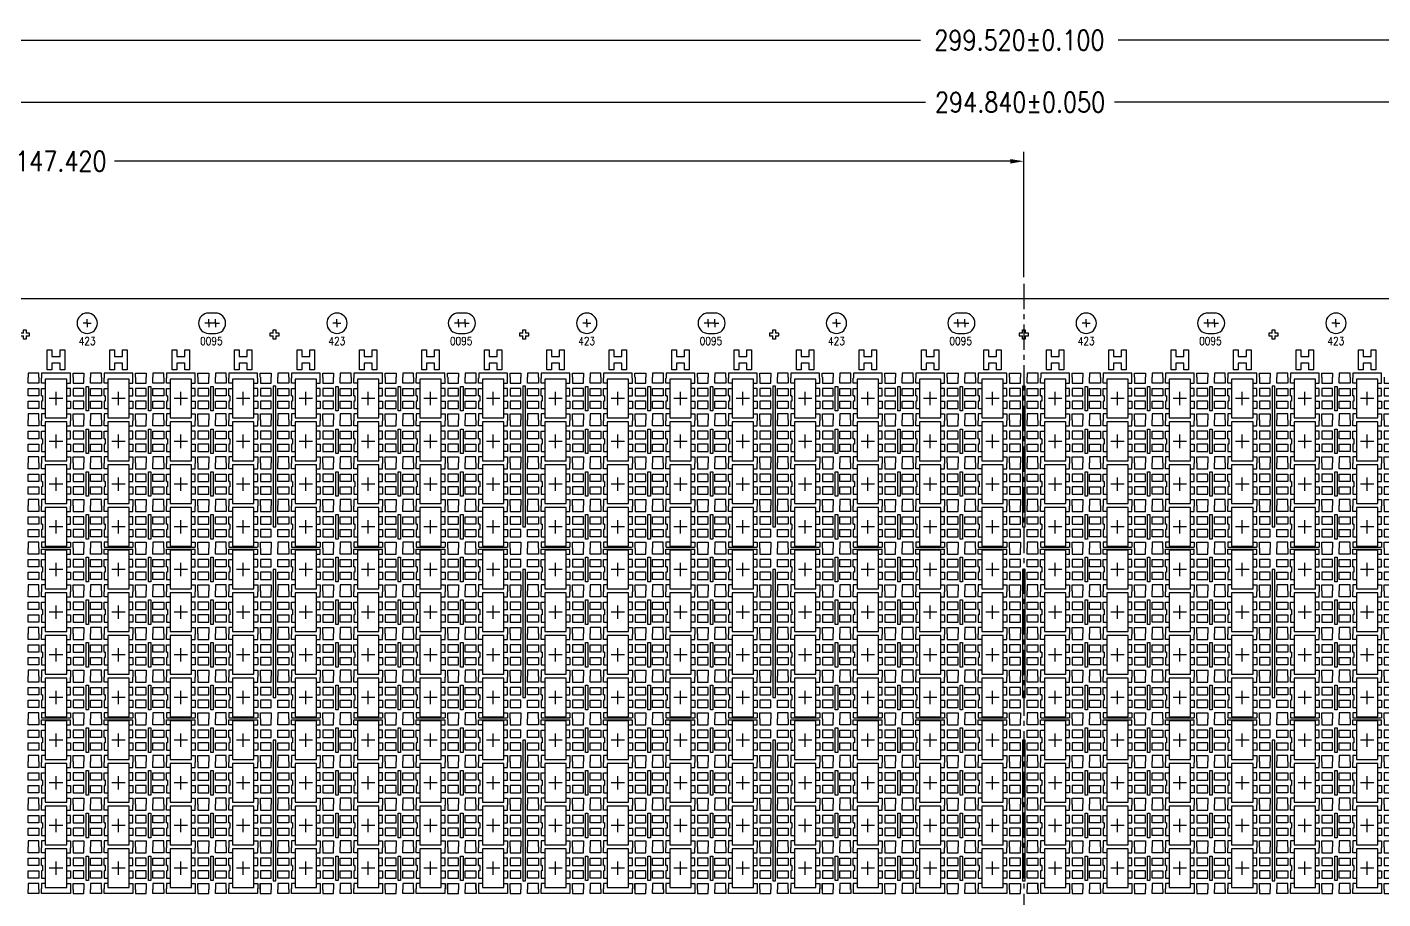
# Model space of a CAD drawing. Extents: x -578 to -250, y -99 to 32.
# Drawn here: x -486.9 to -385.3, y -33.1 to 32.2 of the extents above; entities that cross this region are included whole.
import ezdxf

# ---------------------------------------------------------------- set-up
doc = ezdxf.new("R2010")
doc.units = 0
doc.header["$LTSCALE"] = 5.080001
doc.header["$MEASUREMENT"] = 0
for name, pattern in [('CENTER', [0.6, 0.375, -0.075, 0.075, -0.075]), ('CENTER2', [1.125, 0.75, -0.125, 0.125, -0.125]), ('HIDDEN', [0.375, 0.25, -0.125])]:
    doc.linetypes.add(name, pattern=pattern)
doc.layers.get('0').update_dxf_attribs({"color": 20, "linetype": 'CONTINUOUS'})
doc.layers.get('Defpoints').update_dxf_attribs({"linetype": 'CONTINUOUS'})
for name, color, linetype in [('SH-01_CENTER', 2, 'CENTER2'), ('SH-01_DIM', 4, 'CONTINUOUS'), ('SH-01_OBJECT', 7, 'CONTINUOUS'), ('SH-01_PKG', 5, 'HIDDEN')]:
    doc.layers.add(name, color=color, linetype=linetype)
doc.styles.get("Standard").update_dxf_attribs({"font": 'simplex.shx', "width": 0.82})
doc.dimstyles.new('STANDARD$0', dxfattribs={"dimtxt": 2, "dimasz": 0.5, "dimexe": 0.18, "dimexo": 0.0625, "dimgap": 0.5, "dimtad": 0, "dimtih": 1, "dimtoh": 1, "dimlfac": 16, "dimzin": 0, "dimdsep": 46, "dimtxsty": 'STANDARD', "dimcen": 0.1, "dimadec": 0, "dimazin": 0, "dimtfac": 1, "dimtofl": 0, "dimtmove": 0, "dimatfit": 3, "dimfxl": 1, "dimtolj": 1, "dimtzin": 0, "dimarcsym": 0})

# ---------------------------------------------------------------- blocks, each defined once
blk = doc.blocks.new('*D0')
at = {"layer": 'SH-01_DIM', "color": 0, "linetype": 'ByBlock', "lineweight": -2, "transparency": 16777216}
for p, q in [((26.33, 178.35), (26.33, 198.91)), ((27.33, 198.21), (168.35, 198.21)), ((324.85, 198.21), (183.17, 198.21)), ((325.85, 178.35), (325.85, 198.91))]:
    blk.add_line(p, q, dxfattribs=at)
at = {"layer": 'SH-01_DIM', "color": 0, "transparency": 16777216}
for points in [[(27.33, 198.38), (27.33, 198.04), (26.33, 198.21)], [(324.85, 198.38), (324.85, 198.04), (325.85, 198.21)]]:
    blk.add_solid(points, dxfattribs=at)
at = {"layer": 'SH-01_DIM', "color": 0, "transparency": 16777216, "insert": (175.76, 198.21), "char_height": 1.5, "attachment_point": 5}
blk.add_mtext('\\A1;299.520±0.100', dxfattribs=at)
blk = doc.blocks.new('*D1')
at = {"layer": 'Defpoints', "color": 0, "transparency": 16777216}
for p in [(323.51, 193.56), (28.67, 171.85), (323.51, 171.85)]:
    blk.add_point(p, dxfattribs=at)
at = {"layer": 'SH-01_DIM', "color": 0, "linetype": 'ByBlock', "lineweight": -2, "transparency": 16777216}
for p, q in [((28.67, 172.35), (28.67, 194.26)), ((323.51, 172.35), (323.51, 194.26)), ((29.67, 193.56), (168.73, 193.56)), ((322.51, 193.56), (182.89, 193.56))]:
    blk.add_line(p, q, dxfattribs=at)
at = {"layer": 'SH-01_DIM', "color": 0, "transparency": 16777216}
for points in [[(29.67, 193.73), (29.67, 193.4), (28.67, 193.56)], [(322.51, 193.73), (322.51, 193.4), (323.51, 193.56)]]:
    blk.add_solid(points, dxfattribs=at)
at = {"layer": 'SH-01_DIM', "color": 0, "transparency": 16777216, "insert": (175.81, 193.56), "char_height": 1.5, "attachment_point": 5}
blk.add_mtext('\\A1;294.840±0.050', dxfattribs=at)
blk = doc.blocks.new('*D2')
at = {"layer": 'Defpoints', "color": 0, "transparency": 16777216}
for p in [(28.67, 189.14), (176.09, 179.96), (28.67, 171.85)]:
    blk.add_point(p, dxfattribs=at)
at = {"layer": 'SH-01_DIM', "color": 0, "linetype": 'ByBlock', "lineweight": -2, "transparency": 16777216}
for p, q in [((28.67, 172.35), (28.67, 189.84)), ((29.67, 189.14), (99.89, 189.14)), ((175.09, 189.14), (107.92, 189.14)), ((176.09, 180.46), (176.09, 189.84))]:
    blk.add_line(p, q, dxfattribs=at)
at = {"layer": 'SH-01_DIM', "color": 0, "transparency": 16777216}
for points in [[(29.67, 189.3), (29.67, 188.97), (28.67, 189.14)], [(175.09, 189.3), (175.09, 188.97), (176.09, 189.14)]]:
    blk.add_solid(points, dxfattribs=at)
at = {"layer": 'SH-01_DIM', "color": 0, "transparency": 16777216, "insert": (103.91, 189.14), "char_height": 1.5, "attachment_point": 5}
blk.add_mtext('\\A1;147.420', dxfattribs=at)
blk = doc.blocks.new('*U10')
at = {"layer": 'SH-01_OBJECT', "linetype": 'Continuous'}
for points in [[(-0.1, 44.7), (-0.35, 44.7), (-0.35, 44.9), (-0.1, 44.9)], [(0.1, 44.9), (0.1, 45.15), (-0.1, 45.15), (-0.1, 44.9)], [(0.1, 44.9), (0.35, 44.9), (0.35, 44.7), (0.1, 44.7)], [(-0.1, 44.7), (-0.1, 44.45), (0.1, 44.45), (0.1, 44.7)], [(-0.1, 0.1), (-0.35, 0.1), (-0.35, -0.1), (-0.1, -0.1)], [(-0.1, 0.1), (-0.1, 0.35), (0.1, 0.35), (0.1, 0.1)], [(0.1, -0.1), (0.35, -0.1), (0.35, 0.1), (0.1, 0.1)], [(0.1, -0.1), (0.1, -0.35), (-0.1, -0.35), (-0.1, -0.1)], [(-0.1, -44.7), (-0.35, -44.7), (-0.35, -44.9), (-0.1, -44.9)], [(-0.1, -44.7), (-0.1, -44.45), (0.1, -44.45), (0.1, -44.7)], [(0.1, -44.9), (0.35, -44.9), (0.35, -44.7), (0.1, -44.7)], [(0.1, -44.9), (0.1, -45.15), (-0.1, -45.15), (-0.1, -44.9)]]:
    blk.add_lwpolyline(points, dxfattribs=at)
blk = doc.blocks.new('*U11')
at = {"layer": 'SH-01_OBJECT', "color": 0, "linetype": 'ByBlock', "lineweight": -2, "transparency": 16777216}
for p in [(112.32, 0), (131.04, 0), (149.76, 0), (168.48, 0), (187.2, 0), (205.92, 0)]:
    blk.add_blockref('*U10', p, dxfattribs=at)
blk = doc.blocks.new('*U23')
at = {"layer": 'SH-01_OBJECT'}
for points in [[(-1.275, 42.225), (-1.275, 42.525), (-2.09, 42.525), (-2.09, 42.225)], [(-1.075, 42.15), (-1.075, 42.525), (1.075, 42.525), (1.075, 42.15)], [(1.275, 42.225), (1.275, 42.525), (2.09, 42.525), (2.09, 42.225)]]:
    blk.add_lwpolyline(points, dxfattribs=at)
blk = doc.blocks.new('*U24')
at = {"color": 0, "linetype": 'ByBlock', "lineweight": -2, "transparency": 16777216}
for p in [(121.68, 0), (126.36, 0), (131.04, 0), (135.72, 0), (140.4, 0), (145.08, 0), (149.76, 0), (154.44, 0), (159.12, 0), (163.8, 0), (168.48, 0), (173.16, 0), (177.84, 0), (182.52, 0), (187.2, 0), (191.88, 0), (196.56, 0), (201.24, 0), (205.92, 0), (210.6, 0), (215.28, 0), (219.96, 0)]:
    blk.add_blockref('*U23', p, dxfattribs=at)
blk = doc.blocks.new('*U27')
at = {"layer": 'SH-01_CENTER'}
for p, q in [((-0.254, 0), (-0.254, 0.3)), ((0.254, 0), (0.254, 0.3)), ((-0.254, 0), (-0.554, 0)), ((-0.254, 0), (-0.254, -0.3)), ((0.046, 0), (-0.254, 0)), ((0.254, 0), (-0.046, 0)), ((0.254, 0), (0.254, -0.3)), ((0.254, 0), (0.554, 0))]:
    blk.add_line(p, q, dxfattribs=at)
at = {"layer": 'SH-01_OBJECT', "linetype": 'Continuous'}
blk.add_lwpolyline([(-0.254, -0.762), (0.254, -0.762, 1), (0.254, 0.762), (-0.254, 0.762, 1)], format="xyb", close=True, dxfattribs=at)
blk = doc.blocks.new('*U28')
at = {"layer": 'SH-01_OBJECT', "color": 0, "linetype": 'ByBlock', "lineweight": -2, "transparency": 16777216}
for p in [(74.88, 0), (93.6, 0), (112.32, 0), (131.04, 0), (149.76, 0)]:
    blk.add_blockref('*U27', p, dxfattribs=at)
blk = doc.blocks.new('*U29')
at = {"layer": 'SH-01_CENTER'}
for q in [(-0.8075, 45.95), (-1.1075, 45.65), (-0.8075, 45.35), (-0.5075, 45.65)]:
    blk.add_line((-0.8075, 45.65), q, dxfattribs=at)
at = {"layer": 'SH-01_OBJECT', "linetype": 'Continuous'}
blk.add_circle((-0.8075, 45.65), 0.762, dxfattribs=at)
blk = doc.blocks.new('*U30')
at = {"color": 0, "linetype": 'ByBlock', "lineweight": -2, "transparency": 16777216}
for p in [(74.88, 0), (93.6, 0), (112.32, 0), (131.04, 0), (149.76, 0), (168.48, 0)]:
    blk.add_blockref('*U29', p, dxfattribs=at)
blk = doc.blocks.new('*U41')
at = {"layer": 'SH-01_OBJECT', "linetype": 'Continuous', "width": 0.82}
blk.add_text('0095', height=0.6, dxfattribs=at).set_placement((-0.902, -0.3))
blk = doc.blocks.new('*U42')
at = {"color": 0, "linetype": 'ByBlock', "lineweight": -2, "transparency": 16777216}
for p in [(74.88, 0), (93.6, 0), (112.32, 0), (131.04, 0), (149.76, 0)]:
    blk.add_blockref('*U41', p, dxfattribs=at)
blk = doc.blocks.new('*U43')
at = {"layer": 'SH-01_CENTER', "linetype": 'Continuous'}
for p, q in [((0, -0.5), (0, 0.5)), ((-0.5, 0), (0.5, 0))]:
    blk.add_line(p, q, dxfattribs=at)
at = {"layer": 'SH-01_OBJECT', "linetype": 'Continuous'}
for p, q in [((1.08, 0.2), (1, 0.2)), ((1, 0.2), (1, -0.2))]:
    blk.add_line(p, q, dxfattribs=at)
at = {"layer": 'SH-01_OBJECT'}
for points in [[(-1.28, 1.6), (-1.28, 1.15), (-2.09, 1.15), (-2.09, 1.6)], [(-0.8, 1.15), (-1.08, 1.15), (-1.08, 1.53)], [(0.8, 1.15), (1.08, 1.15), (1.08, 1.53)], [(1.28, 1.6), (1.28, 1.15), (2.09, 1.15), (2.09, 1.6)], [(-0.8, 0.2), (-1.08, 0.2), (-1.08, 0.75), (-0.8, 0.75)], [(1, 0.2), (1.08, 0.2), (1.08, 0.75), (0.8, 0.75)], [(-0.8, -0.2), (-1.08, -0.2), (-1.08, -0.75), (-0.8, -0.75)], [(1, -0.2), (1.08, -0.2), (1.08, -0.75), (0.8, -0.75)], [(-1.28, -1.6), (-1.28, -1.15), (-2.09, -1.15), (-2.09, -1.6)], [(-0.8, -1.15), (-1.08, -1.15), (-1.08, -1.53)], [(0.8, -1.15), (1.08, -1.15), (1.08, -1.53)], [(1.28, -1.6), (1.28, -1.15), (2.09, -1.15), (2.09, -1.6)]]:
    blk.add_lwpolyline(points, dxfattribs=at)
at = {"layer": 'SH-01_OBJECT', "linetype": 'Continuous'}
for points in [[(-1.28, 0.2), (-2.09, 0.2), (-2.09, 0.75), (-1.28, 0.75)], [(1.28, 0.2), (2.09, 0.2), (2.09, 0.75), (1.28, 0.75)], [(-1.28, -0.75), (-2.09, -0.75), (-2.09, -0.2), (-1.28, -0.2)], [(1.28, -0.75), (2.09, -0.75), (2.09, -0.2), (1.28, -0.2)]]:
    blk.add_lwpolyline(points, close=True, dxfattribs=at)
at = {"layer": 'SH-01_PKG'}
blk.add_lwpolyline([(0.8, 1.45), (0.8, -1.45), (-0.8, -1.45), (-0.8, 1.45), (0.8, 1.45)], dxfattribs=at)
at = {"layer": 'SH-01_PKG', "linetype": 'ByBlock'}
blk.add_lwpolyline([(0.8, 1.45), (0.8, -1.45), (-0.8, -1.45), (-0.8, 1.45), (0.8, 1.45)], dxfattribs=at)
blk = doc.blocks.new('*U44')
at = {"layer": 'SH-01_OBJECT', "color": 0, "linetype": 'ByBlock', "lineweight": -2, "transparency": 16777216}
for p in [(121.68, 35.2), (126.36, 35.2), (131.04, 35.2), (135.72, 35.2), (140.4, 35.2), (145.08, 35.2), (149.76, 35.2), (154.44, 35.2), (159.12, 35.2), (163.8, 35.2), (168.48, 35.2), (173.16, 35.2), (177.84, 35.2), (182.52, 35.2), (187.2, 35.2), (191.88, 35.2), (196.56, 35.2), (201.24, 35.2), (205.92, 35.2), (210.6, 35.2), (215.28, 35.2), (219.96, 35.2), (121.68, 32), (126.36, 32), (131.04, 32), (135.72, 32), (140.4, 32), (145.08, 32), (149.76, 32), (154.44, 32), (159.12, 32), (163.8, 32), (168.48, 32), (173.16, 32), (177.84, 32), (182.52, 32), (187.2, 32), (191.88, 32), (196.56, 32), (201.24, 32), (205.92, 32), (210.6, 32), (215.28, 32), (219.96, 32), (121.68, 28.8), (126.36, 28.8), (131.04, 28.8), (135.72, 28.8), (140.4, 28.8), (145.08, 28.8), (149.76, 28.8), (154.44, 28.8), (159.12, 28.8), (163.8, 28.8), (168.48, 28.8), (173.16, 28.8), (177.84, 28.8), (182.52, 28.8), (187.2, 28.8), (191.88, 28.8), (196.56, 28.8), (201.24, 28.8), (205.92, 28.8), (210.6, 28.8), (215.28, 28.8), (219.96, 28.8), (121.68, 25.6), (126.36, 25.6), (131.04, 25.6), (135.72, 25.6), (140.4, 25.6), (145.08, 25.6), (149.76, 25.6), (154.44, 25.6), (159.12, 25.6), (163.8, 25.6), (168.48, 25.6), (173.16, 25.6), (177.84, 25.6), (182.52, 25.6), (187.2, 25.6), (191.88, 25.6), (196.56, 25.6), (201.24, 25.6), (205.92, 25.6), (210.6, 25.6), (215.28, 25.6), (219.96, 25.6), (121.68, 22.4), (126.36, 22.4), (131.04, 22.4), (135.72, 22.4), (140.4, 22.4), (145.08, 22.4), (149.76, 22.4), (154.44, 22.4), (159.12, 22.4), (163.8, 22.4), (168.48, 22.4), (173.16, 22.4), (177.84, 22.4), (182.52, 22.4), (187.2, 22.4), (191.88, 22.4), (196.56, 22.4), (201.24, 22.4), (205.92, 22.4), (210.6, 22.4), (215.28, 22.4), (219.96, 22.4), (121.68, 19.2), (126.36, 19.2), (131.04, 19.2), (135.72, 19.2), (140.4, 19.2), (145.08, 19.2), (149.76, 19.2), (154.44, 19.2), (159.12, 19.2), (163.8, 19.2), (168.48, 19.2), (173.16, 19.2), (177.84, 19.2), (182.52, 19.2), (187.2, 19.2), (191.88, 19.2), (196.56, 19.2), (201.24, 19.2), (205.92, 19.2), (210.6, 19.2), (215.28, 19.2), (219.96, 19.2), (121.68, 16), (126.36, 16), (131.04, 16), (135.72, 16), (140.4, 16), (145.08, 16), (149.76, 16), (154.44, 16), (159.12, 16), (163.8, 16), (168.48, 16), (173.16, 16), (177.84, 16), (182.52, 16), (187.2, 16), (191.88, 16), (196.56, 16), (201.24, 16), (205.92, 16), (210.6, 16), (215.28, 16), (219.96, 16), (121.68, 12.8), (126.36, 12.8), (131.04, 12.8), (135.72, 12.8), (140.4, 12.8), (145.08, 12.8), (149.76, 12.8), (154.44, 12.8), (159.12, 12.8), (163.8, 12.8), (168.48, 12.8), (173.16, 12.8), (177.84, 12.8), (182.52, 12.8), (187.2, 12.8), (191.88, 12.8), (196.56, 12.8), (201.24, 12.8), (205.92, 12.8), (210.6, 12.8), (215.28, 12.8), (219.96, 12.8), (121.68, 9.6), (126.36, 9.6), (131.04, 9.6), (135.72, 9.6), (140.4, 9.6), (145.08, 9.6), (149.76, 9.6), (154.44, 9.6), (159.12, 9.6), (163.8, 9.6), (168.48, 9.6), (173.16, 9.6), (177.84, 9.6), (182.52, 9.6), (187.2, 9.6), (191.88, 9.6), (196.56, 9.6), (201.24, 9.6), (205.92, 9.6), (210.6, 9.6), (215.28, 9.6), (219.96, 9.6), (121.68, 6.4), (126.36, 6.4), (131.04, 6.4), (135.72, 6.4), (140.4, 6.4), (145.08, 6.4), (149.76, 6.4), (154.44, 6.4), (159.12, 6.4), (163.8, 6.4), (168.48, 6.4), (173.16, 6.4), (177.84, 6.4), (182.52, 6.4), (187.2, 6.4), (191.88, 6.4), (196.56, 6.4), (201.24, 6.4), (205.92, 6.4), (210.6, 6.4), (215.28, 6.4), (219.96, 6.4), (121.68, 3.2), (126.36, 3.2), (131.04, 3.2), (135.72, 3.2), (140.4, 3.2), (145.08, 3.2), (149.76, 3.2), (154.44, 3.2), (159.12, 3.2), (163.8, 3.2), (168.48, 3.2), (173.16, 3.2), (177.84, 3.2), (182.52, 3.2), (187.2, 3.2), (191.88, 3.2), (196.56, 3.2), (201.24, 3.2), (205.92, 3.2), (210.6, 3.2), (215.28, 3.2), (219.96, 3.2), (121.68, 0), (126.36, 0), (131.04, 0), (135.72, 0), (140.4, 0), (145.08, 0), (149.76, 0), (154.44, 0), (159.12, 0), (163.8, 0), (168.48, 0), (173.16, 0), (177.84, 0), (182.52, 0), (187.2, 0), (191.88, 0), (196.56, 0), (201.24, 0), (205.92, 0), (210.6, 0), (215.28, 0), (219.96, 0)]:
    blk.add_blockref('*U43', p, dxfattribs=at)
blk = doc.blocks.new('*U45')
at = {"layer": 'SH-01_OBJECT', "linetype": 'Continuous'}
for p, q in [((-1.075, 0.075), (1.075, 0.075)), ((-1.075, -0.075), (1.075, -0.075))]:
    blk.add_line(p, q, dxfattribs=at)
blk = doc.blocks.new('*U46')
at = {"layer": 'SH-01_OBJECT', "color": 0, "linetype": 'ByBlock', "lineweight": -2, "transparency": 16777216}
for p in [(74.88, 0), (79.56, 0), (84.24, 0), (88.92, 0), (93.6, 0), (98.28, 0), (102.96, 0), (107.64, 0), (112.32, 0), (117, 0), (121.68, 0), (126.36, 0), (131.04, 0), (135.72, 0), (140.4, 0), (145.08, 0), (149.76, 0), (154.44, 0), (159.12, 0), (163.8, 0), (168.48, 0), (173.16, 0)]:
    blk.add_blockref('*U45', p, dxfattribs=at)
blk = doc.blocks.new('*U49')
at = {"layer": 'SH-01_OBJECT', "linetype": 'Continuous'}
for p, q in [((-1.075, 0.075), (1.075, 0.075)), ((-1.075, -0.075), (1.075, -0.075))]:
    blk.add_line(p, q, dxfattribs=at)
blk = doc.blocks.new('*U50')
at = {"layer": 'SH-01_OBJECT', "color": 0, "linetype": 'ByBlock', "lineweight": -2, "transparency": 16777216}
for p in [(74.88, 0), (79.56, 0), (84.24, 0), (88.92, 0), (93.6, 0), (98.28, 0), (102.96, 0), (107.64, 0), (112.32, 0), (117, 0), (121.68, 0), (126.36, 0), (131.04, 0), (135.72, 0), (140.4, 0), (145.08, 0), (149.76, 0), (154.44, 0), (159.12, 0), (163.8, 0), (168.48, 0), (173.16, 0)]:
    blk.add_blockref('*U49', p, dxfattribs=at)
blk = doc.blocks.new('*U47')
at = {"layer": 'SH-01_OBJECT', "linetype": 'Continuous'}
for p, q in [((-1.08, 16.07), (-1.08, 15.93)), ((1.08, 16.07), (1.08, 15.93)), ((-1.08, 12.87), (-1.08, 12.73)), ((1.08, 12.87), (1.08, 12.73)), ((-1.08, 9.67), (-1.08, 9.53)), ((1.08, 9.67), (1.08, 9.53)), ((-1.08, 3.27), (-1.08, 3.13)), ((1.08, 3.27), (1.08, 3.13)), ((-1.08, 0.07), (-1.08, -0.07)), ((1.08, 0.07), (1.08, -0.07)), ((-1.08, -3.13), (-1.08, -3.27)), ((1.08, -3.13), (1.08, -3.27)), ((-1.08, -9.53), (-1.08, -9.68)), ((1.08, -9.53), (1.08, -9.68)), ((-1.08, -12.73), (-1.08, -12.87)), ((1.08, -12.73), (1.08, -12.87)), ((-1.08, -15.93), (-1.08, -16.07)), ((1.08, -15.93), (1.08, -16.07))]:
    blk.add_line(p, q, dxfattribs=at)
blk = doc.blocks.new('*U48')
at = {"layer": 'SH-01_OBJECT', "color": 0, "linetype": 'ByBlock', "lineweight": -2, "transparency": 16777216}
for p in [(74.88, 0), (79.56, 0), (84.24, 0), (88.92, 0), (93.6, 0), (98.28, 0), (102.96, 0), (107.64, 0), (112.32, 0), (117, 0), (121.68, 0), (126.36, 0), (131.04, 0), (135.72, 0), (140.4, 0), (145.08, 0), (149.76, 0), (154.44, 0), (159.12, 0), (163.8, 0), (168.48, 0), (173.16, 0)]:
    blk.add_blockref('*U47', p, dxfattribs=at)
blk = doc.blocks.new('*U51')
at = {"layer": 'SH-01_OBJECT', "linetype": 'Continuous'}
for points in [[(-4.77, 18.52), (-4.59, 18.52), (-4.59, 16.68), (-4.77, 16.68)], [(-0.09, 18.52), (0.09, 18.52), (0.09, 16.68), (-0.09, 16.68)], [(4.59, 18.52), (4.77, 18.52), (4.77, 16.68), (4.59, 16.68)], [(-4.77, 15.32), (-4.59, 15.32), (-4.59, 13.48), (-4.77, 13.48)], [(-0.09, 15.32), (0.09, 15.32), (0.09, 13.48), (-0.09, 13.48)], [(4.59, 15.32), (4.77, 15.32), (4.77, 13.48), (4.59, 13.48)], [(-4.77, 12.12), (-4.59, 12.12), (-4.59, 10.28), (-4.77, 10.28)], [(-0.09, 12.12), (0.09, 12.12), (0.09, 10.28), (-0.09, 10.28)], [(4.59, 12.12), (4.77, 12.12), (4.77, 10.28), (4.59, 10.28)], [(-4.77, 8.92), (-4.59, 8.92), (-4.59, 7.08), (-4.77, 7.08)], [(-0.09, 8.92), (0.09, 8.92), (0.09, 7.08), (-0.09, 7.08)], [(4.59, 8.92), (4.77, 8.92), (4.77, 7.08), (4.59, 7.08)], [(-4.77, 5.72), (-4.59, 5.72), (-4.59, 3.88), (-4.77, 3.88)], [(-0.09, 5.72), (0.09, 5.72), (0.09, 3.88), (-0.09, 3.88)], [(4.59, 5.72), (4.77, 5.72), (4.77, 3.88), (4.59, 3.88)], [(-4.77, 2.52), (-4.59, 2.52), (-4.59, 0.68), (-4.77, 0.68)], [(-0.09, 2.52), (0.09, 2.52), (0.09, 0.68), (-0.09, 0.68)], [(4.59, 2.52), (4.77, 2.52), (4.77, 0.68), (4.59, 0.68)], [(-4.77, -0.68), (-4.59, -0.68), (-4.59, -2.52), (-4.77, -2.52)], [(-0.09, -0.68), (0.09, -0.68), (0.09, -2.52), (-0.09, -2.52)], [(4.59, -0.68), (4.77, -0.68), (4.77, -2.52), (4.59, -2.52)], [(-4.77, -3.88), (-4.59, -3.88), (-4.59, -5.72), (-4.77, -5.72)], [(-0.09, -3.88), (0.09, -3.88), (0.09, -5.72), (-0.09, -5.72)], [(4.59, -3.88), (4.77, -3.88), (4.77, -5.72), (4.59, -5.72)], [(-4.77, -7.08), (-4.59, -7.08), (-4.59, -8.92), (-4.77, -8.92)], [(-0.09, -7.08), (0.09, -7.08), (0.09, -8.92), (-0.09, -8.92)], [(4.59, -7.08), (4.77, -7.08), (4.77, -8.92), (4.59, -8.92)], [(-4.77, -10.28), (-4.59, -10.28), (-4.59, -12.12), (-4.77, -12.12)], [(-0.09, -10.28), (0.09, -10.28), (0.09, -12.12), (-0.09, -12.12)], [(4.59, -10.28), (4.77, -10.28), (4.77, -12.12), (4.59, -12.12)], [(-4.77, -13.48), (-4.59, -13.48), (-4.59, -15.32), (-4.77, -15.32)], [(-0.09, -13.48), (0.09, -13.48), (0.09, -15.32), (-0.09, -15.32)], [(4.59, -13.48), (4.77, -13.48), (4.77, -15.32), (4.59, -15.32)], [(-4.77, -16.68), (-4.59, -16.68), (-4.59, -18.52), (-4.77, -18.52)], [(-0.09, -16.68), (0.09, -16.68), (0.09, -18.52), (-0.09, -18.52)], [(4.59, -16.68), (4.77, -16.68), (4.77, -18.52), (4.59, -18.52)]]:
    blk.add_lwpolyline(points, close=True, dxfattribs=at)
blk = doc.blocks.new('*U52')
at = {"layer": 'SH-01_OBJECT', "color": 0, "linetype": 'ByBlock', "lineweight": -2, "transparency": 16777216}
for p in [(74.88, 0), (93.6, 0), (112.32, 0), (131.04, 0), (149.76, 0), (168.48, 0)]:
    blk.add_blockref('*U51', p, dxfattribs=at)
blk = doc.blocks.new('*U53')
at = {"layer": 'SH-01_OBJECT', "linetype": 'Continuous', "width": 0.82}
blk.add_text('423', height=0.6, dxfattribs=at).set_placement((-0.63, -0.3))
blk = doc.blocks.new('*U54')
at = {"color": 0, "linetype": 'ByBlock', "lineweight": -2, "transparency": 16777216}
for p in [(74.88, 0), (93.6, 0), (112.32, 0), (131.04, 0), (149.76, 0), (168.48, 0)]:
    blk.add_blockref('*U53', p, dxfattribs=at)
blk = doc.blocks.new('*U55')
at = {"layer": 'SH-01_OBJECT'}
for points in [[(-0.1, 40.925), (-0.1, 30.4), (0.1, 30.4), (0.1, 40.925)], [(0.1, 40.925), (-0.1, 40.925)], [(-0.1, -40.925), (-0.1, -30.4), (0.1, -30.4), (0.1, -40.925)], [(0.1, -40.925), (-0.1, -40.925)]]:
    blk.add_lwpolyline(points, dxfattribs=at)
for points in [[(0.1, 27.2), (-0.1, 27.2), (-0.1, 17.6), (0.1, 17.6)], [(0.1, 14.4), (-0.1, 14.4), (-0.1, 3.85), (0.1, 3.85)], [(0.1, -14.4), (-0.1, -14.4), (-0.1, -3.85), (0.1, -3.85)], [(0.1, -27.2), (-0.1, -27.2), (-0.1, -17.6), (0.1, -17.6)]]:
    blk.add_lwpolyline(points, close=True, dxfattribs=at)
blk = doc.blocks.new('*U56')
at = {"color": 0, "linetype": 'ByBlock', "lineweight": -2, "transparency": 16777216}
for p in [(74.88, 0), (93.6, 0), (112.32, 0), (131.04, 0), (149.76, 0)]:
    blk.add_blockref('*U55', p, dxfattribs=at)
blk = doc.blocks.new('*U57')
at = {"layer": 'SH-01_OBJECT'}
blk.add_lwpolyline([(-0.65, -0.75), (-0.3, -0.75), (-0.3, -0.25), (0.3, -0.25), (0.3, -0.75), (0.65, -0.75), (0.65, 0.75), (0.3, 0.75), (0.3, 0.25), (-0.3, 0.25), (-0.3, 0.75), (-0.65, 0.75)], close=True, dxfattribs=at)
blk = doc.blocks.new('*U58')
at = {"color": 0, "linetype": 'ByBlock', "lineweight": -2, "transparency": 16777216}
for p in [(74.88, 0), (79.56, 0), (84.24, 0), (88.92, 0), (93.6, 0), (98.28, 0), (102.96, 0), (107.64, 0), (112.32, 0), (117, 0), (121.68, 0), (126.36, 0), (131.04, 0), (135.72, 0), (140.4, 0), (145.08, 0), (149.76, 0), (154.44, 0), (159.12, 0), (163.8, 0), (168.48, 0), (173.16, 0)]:
    blk.add_blockref('*U57', p, dxfattribs=at)

msp = doc.modelspace()

# ---------------------------------------------------------------- linework, layer by layer
at = {"layer": 'SH-01_CENTER', "linetype": 'CENTER'}
msp.add_line((-412.2113, 12.9834), (-412.2113, -84.2497), dxfattribs=at)
at = {"layer": 'SH-01_OBJECT'}
for points in [[(-561.9713, 9.5168), (-561.9713, 10.8668), (-560.9713, 11.8668), (-263.4513, 11.8668), (-262.4513, 10.8668), (-262.4513, 9.5168)], [(-486.0263, 5.9668), (-486.0263, 6.2668), (-486.8413, 6.2668), (-486.8413, 5.9668)], [(-483.6763, 5.8918), (-483.6763, 6.2668), (-485.8263, 6.2668), (-485.8263, 5.8918)], [(-483.4763, 5.9668), (-483.4763, 6.2668), (-482.6613, 6.2668), (-482.6613, 5.9668)], [(-481.3463, 5.9668), (-481.3463, 6.2668), (-482.1613, 6.2668), (-482.1613, 5.9668)], [(-478.9963, 5.8918), (-478.9963, 6.2668), (-481.1463, 6.2668), (-481.1463, 5.8918)], [(-478.7963, 5.9668), (-478.7963, 6.2668), (-477.9813, 6.2668), (-477.9813, 5.9668)], [(-476.6663, 5.9668), (-476.6663, 6.2668), (-477.4813, 6.2668), (-477.4813, 5.9668)], [(-474.3163, 5.8918), (-474.3163, 6.2668), (-476.4663, 6.2668), (-476.4663, 5.8918)], [(-474.1163, 5.9668), (-474.1163, 6.2668), (-473.3013, 6.2668), (-473.3013, 5.9668)], [(-471.9863, 5.9668), (-471.9863, 6.2668), (-472.8013, 6.2668), (-472.8013, 5.9668)], [(-469.6363, 5.8918), (-469.6363, 6.2668), (-471.7863, 6.2668), (-471.7863, 5.8918)], [(-469.4363, 5.9668), (-469.4363, 6.2668), (-468.6213, 6.2668), (-468.6213, 5.9668)], [(-467.3063, 5.9668), (-467.3063, 6.2668), (-468.1213, 6.2668), (-468.1213, 5.9668)], [(-464.9563, 5.8918), (-464.9563, 6.2668), (-467.1063, 6.2668), (-467.1063, 5.8918)], [(-464.7563, 5.9668), (-464.7563, 6.2668), (-463.9413, 6.2668), (-463.9413, 5.9668)], [(-462.6263, 5.9668), (-462.6263, 6.2668), (-463.4413, 6.2668), (-463.4413, 5.9668)], [(-460.2763, 5.8918), (-460.2763, 6.2668), (-462.4263, 6.2668), (-462.4263, 5.8918)], [(-460.0763, 5.9668), (-460.0763, 6.2668), (-459.2613, 6.2668), (-459.2613, 5.9668)], [(-457.9463, 5.9668), (-457.9463, 6.2668), (-458.7613, 6.2668), (-458.7613, 5.9668)], [(-455.5963, 5.8918), (-455.5963, 6.2668), (-457.7463, 6.2668), (-457.7463, 5.8918)], [(-455.3963, 5.9668), (-455.3963, 6.2668), (-454.5813, 6.2668), (-454.5813, 5.9668)], [(-453.2663, 5.9668), (-453.2663, 6.2668), (-454.0813, 6.2668), (-454.0813, 5.9668)], [(-450.9163, 5.8918), (-450.9163, 6.2668), (-453.0663, 6.2668), (-453.0663, 5.8918)], [(-450.7163, 5.9668), (-450.7163, 6.2668), (-449.9013, 6.2668), (-449.9013, 5.9668)], [(-448.5863, 5.9668), (-448.5863, 6.2668), (-449.4013, 6.2668), (-449.4013, 5.9668)], [(-446.2363, 5.8918), (-446.2363, 6.2668), (-448.3863, 6.2668), (-448.3863, 5.8918)], [(-446.0363, 5.9668), (-446.0363, 6.2668), (-445.2213, 6.2668), (-445.2213, 5.9668)], [(-443.9063, 5.9668), (-443.9063, 6.2668), (-444.7213, 6.2668), (-444.7213, 5.9668)], [(-441.5563, 5.8918), (-441.5563, 6.2668), (-443.7063, 6.2668), (-443.7063, 5.8918)], [(-441.3563, 5.9668), (-441.3563, 6.2668), (-440.5413, 6.2668), (-440.5413, 5.9668)], [(-439.2263, 5.9668), (-439.2263, 6.2668), (-440.0413, 6.2668), (-440.0413, 5.9668)], [(-436.8763, 5.8918), (-436.8763, 6.2668), (-439.0263, 6.2668), (-439.0263, 5.8918)], [(-436.6763, 5.9668), (-436.6763, 6.2668), (-435.8613, 6.2668), (-435.8613, 5.9668)], [(-434.5463, 5.9668), (-434.5463, 6.2668), (-435.3613, 6.2668), (-435.3613, 5.9668)], [(-432.1963, 5.8918), (-432.1963, 6.2668), (-434.3463, 6.2668), (-434.3463, 5.8918)], [(-431.9963, 5.9668), (-431.9963, 6.2668), (-431.1813, 6.2668), (-431.1813, 5.9668)], [(-429.8663, 5.9668), (-429.8663, 6.2668), (-430.6813, 6.2668), (-430.6813, 5.9668)], [(-427.5163, 5.8918), (-427.5163, 6.2668), (-429.6663, 6.2668), (-429.6663, 5.8918)], [(-427.3163, 5.9668), (-427.3163, 6.2668), (-426.5013, 6.2668), (-426.5013, 5.9668)], [(-425.1863, 5.9668), (-425.1863, 6.2668), (-426.0013, 6.2668), (-426.0013, 5.9668)], [(-422.8363, 5.8918), (-422.8363, 6.2668), (-424.9863, 6.2668), (-424.9863, 5.8918)], [(-422.6363, 5.9668), (-422.6363, 6.2668), (-421.8213, 6.2668), (-421.8213, 5.9668)], [(-420.5063, 5.9668), (-420.5063, 6.2668), (-421.3213, 6.2668), (-421.3213, 5.9668)], [(-418.1563, 5.8918), (-418.1563, 6.2668), (-420.3063, 6.2668), (-420.3063, 5.8918)], [(-417.9563, 5.9668), (-417.9563, 6.2668), (-417.1413, 6.2668), (-417.1413, 5.9668)], [(-415.8263, 5.9668), (-415.8263, 6.2668), (-416.6413, 6.2668), (-416.6413, 5.9668)], [(-413.4763, 5.8918), (-413.4763, 6.2668), (-415.6263, 6.2668), (-415.6263, 5.8918)], [(-413.2763, 5.9668), (-413.2763, 6.2668), (-412.4613, 6.2668), (-412.4613, 5.9668)], [(-411.1463, 5.9668), (-411.1463, 6.2668), (-411.9613, 6.2668), (-411.9613, 5.9668)], [(-408.7963, 5.8918), (-408.7963, 6.2668), (-410.9463, 6.2668), (-410.9463, 5.8918)], [(-408.5963, 5.9668), (-408.5963, 6.2668), (-407.7813, 6.2668), (-407.7813, 5.9668)], [(-406.4663, 5.9668), (-406.4663, 6.2668), (-407.2813, 6.2668), (-407.2813, 5.9668)], [(-404.1163, 5.8918), (-404.1163, 6.2668), (-406.2663, 6.2668), (-406.2663, 5.8918)], [(-403.9163, 5.9668), (-403.9163, 6.2668), (-403.1013, 6.2668), (-403.1013, 5.9668)], [(-401.7863, 5.9668), (-401.7863, 6.2668), (-402.6013, 6.2668), (-402.6013, 5.9668)], [(-399.4363, 5.8918), (-399.4363, 6.2668), (-401.5863, 6.2668), (-401.5863, 5.8918)], [(-399.2363, 5.9668), (-399.2363, 6.2668), (-398.4213, 6.2668), (-398.4213, 5.9668)], [(-397.1063, 5.9668), (-397.1063, 6.2668), (-397.9213, 6.2668), (-397.9213, 5.9668)], [(-394.7563, 5.8918), (-394.7563, 6.2668), (-396.9063, 6.2668), (-396.9063, 5.8918)], [(-394.5563, 5.9668), (-394.5563, 6.2668), (-393.7413, 6.2668), (-393.7413, 5.9668)], [(-392.4263, 5.9668), (-392.4263, 6.2668), (-393.2413, 6.2668), (-393.2413, 5.9668)], [(-390.0763, 5.8918), (-390.0763, 6.2668), (-392.2263, 6.2668), (-392.2263, 5.8918)], [(-389.8763, 5.9668), (-389.8763, 6.2668), (-389.0613, 6.2668), (-389.0613, 5.9668)], [(-387.7463, 5.9668), (-387.7463, 6.2668), (-388.5613, 6.2668), (-388.5613, 5.9668)], [(-385.3963, 5.8918), (-385.3963, 6.2668), (-387.5463, 6.2668), (-387.5463, 5.8918)], [(-486.0263, -32.4332), (-486.0263, -31.9832), (-486.8413, -31.9832), (-486.8413, -32.4332)], [(-483.4763, -32.4332), (-483.4763, -31.9832), (-482.6613, -31.9832), (-482.6613, -32.4332)], [(-481.3463, -32.4332), (-481.3463, -31.9832), (-482.1613, -31.9832), (-482.1613, -32.4332)], [(-478.7963, -32.4332), (-478.7963, -31.9832), (-477.9813, -31.9832), (-477.9813, -32.4332)], [(-476.6663, -32.4332), (-476.6663, -31.9832), (-477.4813, -31.9832), (-477.4813, -32.4332)], [(-474.1163, -32.4332), (-474.1163, -31.9832), (-473.3013, -31.9832), (-473.3013, -32.4332)], [(-471.9863, -32.4332), (-471.9863, -31.9832), (-472.8013, -31.9832), (-472.8013, -32.4332)], [(-469.4363, -32.4332), (-469.4363, -31.9832), (-468.6213, -31.9832), (-468.6213, -32.4332)], [(-467.3063, -32.4332), (-467.3063, -31.9832), (-468.1213, -31.9832), (-468.1213, -32.4332)], [(-464.7563, -32.4332), (-464.7563, -31.9832), (-463.9413, -31.9832), (-463.9413, -32.4332)], [(-462.6263, -32.4332), (-462.6263, -31.9832), (-463.4413, -31.9832), (-463.4413, -32.4332)], [(-460.0763, -32.4332), (-460.0763, -31.9832), (-459.2613, -31.9832), (-459.2613, -32.4332)], [(-457.9463, -32.4332), (-457.9463, -31.9832), (-458.7613, -31.9832), (-458.7613, -32.4332)], [(-455.3963, -32.4332), (-455.3963, -31.9832), (-454.5813, -31.9832), (-454.5813, -32.4332)], [(-453.2663, -32.4332), (-453.2663, -31.9832), (-454.0813, -31.9832), (-454.0813, -32.4332)], [(-450.7163, -32.4332), (-450.7163, -31.9832), (-449.9013, -31.9832), (-449.9013, -32.4332)], [(-448.5863, -32.4332), (-448.5863, -31.9832), (-449.4013, -31.9832), (-449.4013, -32.4332)], [(-446.0363, -32.4332), (-446.0363, -31.9832), (-445.2213, -31.9832), (-445.2213, -32.4332)], [(-443.9063, -32.4332), (-443.9063, -31.9832), (-444.7213, -31.9832), (-444.7213, -32.4332)], [(-441.3563, -32.4332), (-441.3563, -31.9832), (-440.5413, -31.9832), (-440.5413, -32.4332)], [(-439.2263, -32.4332), (-439.2263, -31.9832), (-440.0413, -31.9832), (-440.0413, -32.4332)], [(-436.6763, -32.4332), (-436.6763, -31.9832), (-435.8613, -31.9832), (-435.8613, -32.4332)], [(-434.5463, -32.4332), (-434.5463, -31.9832), (-435.3613, -31.9832), (-435.3613, -32.4332)], [(-431.9963, -32.4332), (-431.9963, -31.9832), (-431.1813, -31.9832), (-431.1813, -32.4332)], [(-429.8663, -32.4332), (-429.8663, -31.9832), (-430.6813, -31.9832), (-430.6813, -32.4332)], [(-427.3163, -32.4332), (-427.3163, -31.9832), (-426.5013, -31.9832), (-426.5013, -32.4332)], [(-425.1863, -32.4332), (-425.1863, -31.9832), (-426.0013, -31.9832), (-426.0013, -32.4332)], [(-422.6363, -32.4332), (-422.6363, -31.9832), (-421.8213, -31.9832), (-421.8213, -32.4332)], [(-420.5063, -32.4332), (-420.5063, -31.9832), (-421.3213, -31.9832), (-421.3213, -32.4332)], [(-417.9563, -32.4332), (-417.9563, -31.9832), (-417.1413, -31.9832), (-417.1413, -32.4332)], [(-415.8263, -32.4332), (-415.8263, -31.9832), (-416.6413, -31.9832), (-416.6413, -32.4332)], [(-413.2763, -32.4332), (-413.2763, -31.9832), (-412.4613, -31.9832), (-412.4613, -32.4332)], [(-411.1463, -32.4332), (-411.1463, -31.9832), (-411.9613, -31.9832), (-411.9613, -32.4332)], [(-408.5963, -32.4332), (-408.5963, -31.9832), (-407.7813, -31.9832), (-407.7813, -32.4332)], [(-406.4663, -32.4332), (-406.4663, -31.9832), (-407.2813, -31.9832), (-407.2813, -32.4332)], [(-403.9163, -32.4332), (-403.9163, -31.9832), (-403.1013, -31.9832), (-403.1013, -32.4332)], [(-401.7863, -32.4332), (-401.7863, -31.9832), (-402.6013, -31.9832), (-402.6013, -32.4332)], [(-399.2363, -32.4332), (-399.2363, -31.9832), (-398.4213, -31.9832), (-398.4213, -32.4332)], [(-397.1063, -32.4332), (-397.1063, -31.9832), (-397.9213, -31.9832), (-397.9213, -32.4332)], [(-394.5563, -32.4332), (-394.5563, -31.9832), (-393.7413, -31.9832), (-393.7413, -32.4332)], [(-392.4263, -32.4332), (-392.4263, -31.9832), (-393.2413, -31.9832), (-393.2413, -32.4332)], [(-389.8763, -32.4332), (-389.8763, -31.9832), (-389.0613, -31.9832), (-389.0613, -32.4332)], [(-387.7463, -32.4332), (-387.7463, -31.9832), (-388.5613, -31.9832), (-388.5613, -32.4332)]]:
    msp.add_lwpolyline(points, dxfattribs=at)

# ---------------------------------------------------------------- block references
at = {"xscale": -1, "rotation": 180}
for name, p in [('*U30', (-556.4838, 55.6668)), ('*U58', (-559.6313, 7.2668))]:
    msp.add_blockref(name, p, dxfattribs=at)
at = {"linetype": 'Continuous'}
for name, p in [('*U54', (-557.2995, 8.6845)), ('*U42', (-547.9241, 8.6845)), ('*U56', (-543.2513, -35.6332))]:
    msp.add_blockref(name, p, dxfattribs=at)
at = {"rotation": 179.9999999948641}
msp.add_blockref('*U24', (-264.7913, 9.7918), dxfattribs=at)
at = {"layer": 'SH-01_OBJECT'}
msp.add_blockref('*U28', (-547.9313, 10.0168), dxfattribs=at)
at = {"layer": 'SH-01_OBJECT', "linetype": 'Continuous', "xscale": -1, "rotation": 359.9999999948642}
for name, p in [('*U11', (-281.1715, -35.6332)), ('*U44', (-264.7913, -30.8332))]:
    msp.add_blockref(name, p, dxfattribs=at)
at = {"layer": 'SH-01_OBJECT', "linetype": 'Continuous'}
for name, p in [('*U52', (-552.6113, -13.2332)), ('*U48', (-559.6313, -13.2332)), ('*U50', (-559.6313, -6.8332)), ('*U46', (-559.6313, -19.6332))]:
    msp.add_blockref(name, p, dxfattribs=at)

# ---------------------------------------------------------------- dimensions: what is measured, and where the dimension line sits
at = {"layer": 'SH-01_DIM'}
for base, p1, p2, override, picture, middle in [((-262.4513, 31.2275), (-561.9713, 10.8668), (-262.4513, 10.8668), {"dimtxt": 1.5, "dimasz": 1, "dimexe": 0.7, "dimexo": 0.5, "dimdec": 3, "dimlfac": 1, "dimcen": 1, "dimdle": 3, "dimtol": 1, "dimtp": 0.1, "dimtm": 0.1, "dimtdec": 3, "dimarcsym": 1}, '*D0', (-412.5388, 31.2275)), ((-264.7913, 26.5831), (-559.6313, 4.8668), (-264.7913, 4.8668), {"dimtxt": 1.5, "dimasz": 1, "dimexe": 0.7, "dimexo": 0.5, "dimgap": 0.05, "dimdec": 3, "dimlfac": 1, "dimcen": 1, "dimdle": 3, "dimtol": 1, "dimtp": 0.05, "dimtm": 0.05, "dimtdec": 3, "dimarcsym": 1}, '*D1', (-412.4893, 26.5831)), ((-559.6313, 22.1542), (-412.2113, 12.9834), (-559.6313, 4.8668), {"dimtxt": 1.5, "dimasz": 1, "dimexe": 0.7, "dimexo": 0.5, "dimdec": 3, "dimlfac": 1, "dimcen": 1, "dimdle": 3, "dimtdec": 3, "dimarcsym": 1}, '*D2', (-484.3924, 22.1542))]:
    dim = msp.add_linear_dim(base=base, p1=p1, p2=p2, angle=360, dimstyle='STANDARD$0', override=override, dxfattribs=at)
    dim.commit()
    dim.dimension.update_dxf_attribs({"geometry": picture, "text_midpoint": middle, "dimtype": 128, "insert": (-588.2982, -166.9809)})

doc.saveas('drawing.dxf')
